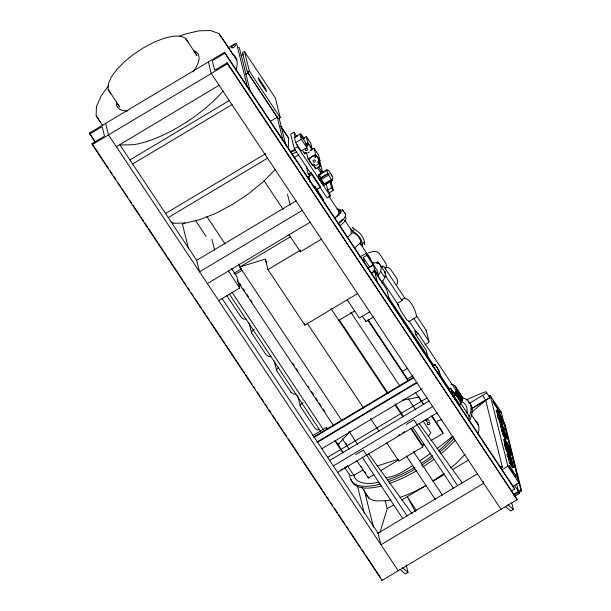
<?xml version="1.0" encoding="UTF-8"?>
<svg xmlns="http://www.w3.org/2000/svg" width="611" height="611" viewBox="0 0 611 611"><rect width="100%" height="100%" fill="white"/><g stroke="black" fill="none" stroke-linecap="round" stroke-linejoin="round"><path stroke-width="0.92" d="M288.316 147.007L288.621 138.162L280.747 126.233M335.508 218.677L334.683 218.066L337.677 215.339L339.212 211.88L328.749 196.139M342.244 209.458L345.62 214.201C345.574 218.287 341.702 220.999 338.884 223.405M505.541 446.328L505.572 446.733M307.509 145.617L307.394 146.205L307.845 142.684L306.317 136.566L302.544 138.819M315.284 157.302L315.161 157.89L315.612 154.377L314.085 148.252L310.312 150.505M468.637 420.124L469.133 417.886L468.767 415.388L460.32 402.68M459.258 406.216L462.733 399.113A17.597 6.454 -33.6 0 0 462.351 397.257L454.775 385.633L452.491 384.388L450.887 384.227M306.531 152.765L308.059 158.891L312.526 165.604L312.969 164C313.634 165.489 312.977 163.702 314.405 164.665L313.39 164.596M379.874 532.899L387.183 508.688L385.197 500.722M455.294 392.491L454.11 394.966M455.775 392.201L460.121 398.739L459.388 399.754L460.48 397.585L456.142 391.055L456.463 389.673A17.597 6.454 -33.6 0 0 456.073 387.817L455.859 387.542M305.622 152.91L306.63 152.979C305.095 152.154 305.981 153.667 305.195 152.315L304.759 153.919L302.521 150.558M385.579 269.275L386.496 266.091L386.106 263.769L379.484 253.695C376.834 250.006 371.564 251.679 368.112 252.969M396.86 284.642L397.769 281.564L397.112 278.967L390.383 268.962L388.543 267.694L385.747 267.343M436.567 423.14L437.766 420.819L442.051 419.467M455.707 392.071L454.92 393.392L461.198 402.832L455.058 393.178M452.988 396.776L453.752 395.554L460.022 404.994M459.403 399.709L460.679 396.921L460.289 397.158L462.222 400.068M425.966 330.925L426.165 330.245L416.221 315.284M386.839 442.998L398.93 461.183L422.896 446.855L422.422 444.945L423.476 443.403M428.212 436.491L430.847 432.649L423.056 420.926M454.92 393.392L456.44 391.284M108.712 85.509L101.212 95.759L96.446 106.482L96.103 115.639L102.793 125.751M339.265 443.296L338.609 444.564L338.769 445.732M372.023 273.094L374.65 269.718L373.428 264.823L367.57 268.328M382.486 283.916L382.051 282.19C384.235 279.242 386.205 275.401 384.915 271.696L383.212 269.863M376.773 262.913L377.819 261.684L381.317 266.946M338.036 444.632L349.973 431.61M274.935 169.759L262.997 181.948L248.463 193.824L232.478 204.456L216.027 213.216L200.034 219.593L185.897 222.992L174.143 223.252M339.128 222.48L342.328 219.502L343.336 219.357M453.232 436.628L443.922 446.122A66.271 24.295 -33.6 0 1 438.385 450.926M453.988 438.522L446.236 446.442A70.838 25.968 -33.6 0 1 439.905 451.911M455.187 440.325L447.435 448.245A70.838 25.968 -33.6 0 1 441.104 453.713M465.04 454.385L455.73 463.886L450.674 468.018M331.383 176.182C332.323 173.661 333.56 179.68 332.155 180.627L323.754 185.652L319.4 179.099L318.339 174.861L326.74 169.835L328.542 170.347M338.479 210.321L339.708 209.206M347.43 237.297L352.776 232.615C356.793 233.876 360.383 238.237 360.979 242.391L355.22 247.463M359.894 243.705L362.606 246.034A1.955 0.565 49.5 0 0 362.819 246.073L361.849 244.24L362.308 243.827C361.697 238.405 357.045 233.654 352.387 231.118L350.691 229.262A1.955 0.565 49.5 0 0 350.515 229.278L351.562 231.08L351.104 231.5L351.333 233.532M361.849 244.24L364.408 242.04C363.789 236.617 359.146 231.867 354.487 229.331L352.784 227.475A1.955 0.565 49.5 0 0 352.608 227.491L352.86 228.186M352.387 231.118L354.487 229.331M471.501 412.402L485.714 400.388L502.334 467.025L500.692 468.011M452.14 436.644L441.921 444.869M444.174 473.326L432.878 481.063M437.056 448.596L441.234 445.411M340.892 209.642L338.769 211.207L339.212 211.88L341.48 210.52M430.709 453.27L419.963 460.786M278.555 367.646L277.165 368.807L276.63 370.61L291.218 392.56L294.105 394.294L296.022 393.912M228.025 47.902L234.441 44.061A2.352 0.863 -33.6 0 1 236.663 43.748L247.577 87.518M94.926 142.012L89.405 133.076L224.596 52.248L514.34 488.09L514.584 489.083L511.354 491.015M89.649 134.076L100.952 127.317A1.413 0.519 -33.6 0 1 102.289 127.126L104.405 135.611A1.413 0.519 -33.6 0 1 103.335 136.856L92.032 143.616L92.276 144.608L382.02 580.45L517.212 499.622L227.223 62.788L215.92 69.547A1.413 0.519 -33.6 0 1 214.583 69.738L212.468 61.253A1.413 0.519 -33.6 0 1 213.545 60L224.848 53.249L224.596 52.248M244.438 51.446L242.498 52.607L247.417 72.342L278.295 118.801L280.243 117.633L275.324 97.897L244.438 51.446L249.364 71.181L280.243 117.633M241.001 55.639L243.354 54.226M92.276 144.608L227.475 63.781L227.223 62.788M116.334 146.693L219.082 85.265M247.417 72.342L249.364 71.181M245.668 74.305L248.013 72.908L277.57 117.702M129.937 159.945L229.423 100.464M132.633 164L232.119 104.527M270.406 121.375L277.44 117.175M297.068 136.94L293.914 132.197L290.668 134.137L294.281 148.641L310.946 173.7M165.55 213.514L265.846 153.552M299.97 134.03L294.365 137.383L295.663 142.6L301.231 150.97L306.837 147.618L305.538 142.409L299.97 134.03L301.276 139.247L306.837 147.618M168.246 217.569L267.733 158.096M295.663 142.6L301.276 139.247M294.281 148.641L297.526 146.701L297.007 144.616M305.897 143.852L307.845 142.684L312.313 149.405L309.96 150.81M184.866 222.885L182.468 224.313L188.623 249.013M293.998 157.638L298.794 154.766M306.325 152.979L304.759 153.919L304.324 152.17M309.357 152.055L307.723 152.971M308.059 158.891L315.612 154.377L320.08 161.09L317.728 162.495M312.526 165.604L314.092 164.665M318.514 160.724L319.538 162.251L320.462 165.971L315.643 168.85L314.115 166.559L318.934 163.679L318.377 161.449M317.903 191.503L317.323 189.181L320.317 187.394L319.904 185.736L311.335 172.852L308.341 174.639L306.409 166.879M311.335 172.852L311.747 174.502L308.754 176.296L310.228 182.193M321.829 172.844L320.821 171.332L320.179 171.714L320.775 174.097M326.87 170.362L319.675 174.67L320.638 178.259M320.47 177.854L327.664 173.547L327.832 173.959M319.4 179.099L327.802 174.082L329.405 173.799M313.496 187.012L314.696 186.302L323.257 199.186L323.631 200.683L315.062 187.798L314.696 186.302M323.341 184.194A1.413 0.519 -33.6 0 0 324.227 183.835L331.429 179.535M302.277 210.421L199.537 271.842L196.658 260.309L296.144 200.836M325.625 183.926L328.336 182.315M328.825 182.009L330.421 181.055M319.721 186.897L327.099 198.002L330.345 196.062L329.497 192.679L327.71 189.99L331.49 187.73L329.909 181.375L331.697 184.064M329.497 192.679L333.278 190.418L330.856 180.719M207.366 283.626L310.113 222.198M341.786 420.475L239.779 267.045L290.378 236.793M233.967 273.224L241.559 268.68M235.136 274.438L241.979 270.345M357.565 293.631L304.889 325.128L267.962 269.588L300.375 250.212M218.685 300.65L239.711 288.071L236.839 276.539L231.653 268.748M289.079 234.777L300.398 251.793L321.424 239.222M359.818 257.094L366.34 253.191L373.764 264.357M364.721 263.501L363.201 257.422L366.852 255.245L366.34 253.191M254.26 329.413L252.068 331.055L251.533 332.865L266.121 354.808L269.008 356.541L270.925 356.167M374.65 269.718L378.415 275.37L380.6 271.353L381.31 268.122L380.6 265.289L379.087 263.662L376.307 262.745L372.733 262.806L373.245 264.853L369.594 267.038L363.201 257.422M371.465 273.193L374.612 271.315L386.74 289.553L389.367 300.108M384.586 272.025A1.413 1.306 -14 0 1 385.449 272.582L384.724 271.49L386.007 276.638L384.754 277.386L380.638 271.185M338.83 320.385L354.785 310.846M369.899 311.747L359.337 318.064L347.216 299.825M401.885 299.886C407.881 292.402 417.672 313.596 416.259 317.216L408.965 321.577L406.85 319.874L401.045 311.136L397.295 303.377L401.939 300.604L402.229 299.818M362.231 316.078L365.89 321.577L373.856 316.819M388.397 297.129L427.692 356.228L426.218 350.317L415.938 334.859L418.222 333.499L456.829 391.575L453.393 393.629M302.995 402.718L300.795 404.36L300.268 406.17L314.856 428.112L317.743 429.846L319.652 429.472M424.844 344.825L428.288 342.771A1.413 1.306 -14 0 0 428.762 340.953L413.555 318.087M402.359 371.381L407.972 368.021M312.679 435.658L326.557 427.364L327.611 428.953M412.99 375.689L407.277 379.103L407.69 380.768M313.909 436.834L413.403 377.346M432.611 365.867L434.925 364.477L439.24 370.969L440.905 377.621M313.802 437.552L413.769 377.789M432.611 366.524L435.07 365.057L434.925 364.477M316.819 442.074L416.778 382.31M317.613 442.257L417.099 382.776M321.928 448.749L422.232 388.787M327.641 457.334L427.12 397.86M329.635 460.495L429.136 401.007M448.344 389.528L450.658 388.145L454.974 394.637L455.119 395.21L452.705 396.654M333.346 465.918L432.832 406.445M355.625 454.683L363.301 450.093L407.025 515.867M406.208 424.439L413.891 419.849L457.616 485.623M340.915 469.806L342.55 468.828M345.009 467.362L346.643 466.384M398.151 435.59L399.77 434.62M402.206 433.161L404.642 431.702M460.121 398.739L459.64 399.021L461.572 401.931M337.662 472.41L437.209 412.899M468.774 403.718L486.761 392.972L486.509 391.964L485.111 391.903L475.709 395.729A197.827 72.526 -33.6 0 0 465.979 400.014M354.136 475.259L362.995 469.958M471.715 408.331L489.785 397.524L489.396 395.943M470.989 409.187L490.725 397.387M356.893 460.77L368.357 478.016L374.039 474.625M380.531 470.737L398.38 460.068M422.728 445.511L424.347 444.541M430.839 440.661L443.013 433.382L442.601 431.717L432.03 415.824M497.95 415.602L496.231 410.5L497.247 409.897L500.883 415.625L501.333 416.946L500.356 415.946L502.693 420.605L499.317 414.533L498.927 413.945L499.324 415.533L498.255 413.914L497.247 409.897M497.232 414.525L498.255 413.914M501.539 426.997L500.485 425.409L499.485 421.384L500.501 420.773C502.242 423.553 502.647 426.913 504.671 429.564L503.655 430.175L502.601 428.586M500.485 425.409L501.509 424.798L500.501 420.773M502.738 431.786L501.684 430.197L500.676 426.173L501.7 425.562C503.433 428.342 503.846 431.702 505.862 434.352L502.7 429.586L501.7 425.562M501.684 430.197L502.7 429.586M503.38 432.97C513.645 450.315 498.461 423.163 506.236 435.864L502.899 430.702L505.87 436.789L503.38 432.97L502.364 433.581L502.563 434.375L505.961 439.21L505.809 438.438M502.563 434.375L503.579 433.764M387.183 508.688L393.599 504.854M401.626 500.058L425.898 485.546A66.271 24.295 -33.6 0 1 400.06 497.385M433.191 481.185L444.548 474.396M452.621 469.569L468.668 459.976M509.039 450.246L510.055 449.635L507.718 444.991L508.688 445.977L508.589 445.427L504.61 438.927L503.594 439.538L505.312 444.632M504.594 443.563L505.61 442.952L504.61 438.927M506.214 443.953L507.229 443.342L505.832 441.15L507.573 444.281L507.229 443.342M506.511 447.771L508.917 453.011L507.901 453.622L505.496 448.382L506.511 447.771L509.33 453.194L510.017 453.041L511.155 454.76L510.139 455.371M483.24 481.521L483.683 483.293L380.943 544.722L378.064 533.182L477.611 473.67M512.774 463.589L509.536 458.311L508.512 458.914L509.521 462.939L512.721 467.759L513.744 467.148L513.584 466.506L511.445 463.298L511.186 462.237L513.049 465.047L510.765 460.572L512.774 463.589L511.758 464.2M511.552 462.871L512.576 462.26L509.421 457.471A4.728 0.573 59.1 0 1 508.26 455.172C506.847 450.918 511.819 458.013 511.819 459.235L510.796 459.846L510.154 458.762M509.521 462.939L510.536 462.328L509.536 458.311M502.28 469.592L507.894 466.231L490.32 395.752L488.922 395.699M513.309 486.18L518.922 482.82L501.348 412.341L490.243 395.623M513.553 494.23L520.87 489.862L504.083 422.514L504.808 423.606L521.595 490.954L519.19 492.39L519.457 493.451L514.546 496.384M513.82 495.292L518.731 492.351L516.623 483.92M406.155 565.022L408.003 572.431L405.406 573.989L399.922 569.307M511.735 502.968L513.355 509.452L510.75 511.01L505.266 506.32M377.277 263.616L378.789 263.142L378.133 262.455M339.174 212.834L341.427 211.78M289.988 151.856L295.075 149.504M290.958 152.177L295.273 150.184M292.173 154.003L296.488 152.002M179.397 36.316L184.69 34.208L198.827 30.81L210.581 30.55L218.898 33.567L236.77 60.084M246.111 318.843L244.201 319.217L241.314 317.483L226.719 295.541M338.647 214.01L340.739 213.338M239.779 267.045L265.334 259.033L267.962 269.588M377.308 465.91L398.448 459.273M336.982 209.306L338.479 208.947M402.42 400.251L419.207 397.043M337.677 215.339L339.456 215.087M385.938 477.489L390.383 476.97L396.295 475.045L402.382 471.959A142.462 52.225 -33.6 0 0 412.685 465.574M417.71 397.333L419.367 397.631M500.6 412.104L501.272 412.211M360.016 242.674L360.635 242.704M306.21 144.196L308.433 144.631L310.075 146.044A4.43 4.086 -14 0 1 310.716 148.061M352.333 475.801L350.515 475.45M511.155 454.76L509.986 454.607L510.345 456.058L508.917 453.011M336.325 216.722L337.669 216.905M340.556 221.304L341.32 221.411M489.067 396.264L489.533 396.516M499.592 466.399L502.334 467.025M171.164 222.19L173.837 223.168M311.938 163.664L310.296 162.243A4.43 4.086 -14 0 1 310.884 157.256C312.763 155.339 316.307 155.446 317.85 157.73A4.43 4.086 -14 0 1 317.934 161.831M497.66 415.931L497.224 415.961L497.675 417.428A5.064 0.611 59.1 0 0 498.851 419.749L499.882 421.483M504.823 444.671L504.388 444.693L504.846 446.16A5.064 0.611 59.1 0 0 506.015 448.489M322.616 172.661L318.537 166.803M339.326 225.047L340.128 225.642L344.046 222.076L346.002 218.799L345.475 216.676M364.4 244.049L364.698 244.247A1.955 0.565 49.5 0 0 364.912 244.285L363.942 242.452M415.938 334.859L414.991 331.055L418.222 333.499M456.142 391.055L456.829 391.575M507.283 454.363L506.84 454.133L507.237 455.783A4.728 0.573 59.1 0 0 508.405 458.082L508.902 458.937M507.871 504.77L513.355 509.452M402.519 567.749L408.003 572.431M509.444 453.477L508.688 452.621M297.924 135.978L297.511 135.833M188.135 42.266C185.965 35.743 177.877 35.682 172.34 36.347L163.511 38.47L153.605 42.411L143.249 47.925L133.297 54.547L124.316 61.879L116.762 69.578L111.408 76.887L108.384 83.692L108.116 89.336L119.588 106.917L117.098 103.19M502.502 431.931L501.883 431.313L502.8 433.581M501.524 423.881L502.525 424.912L502.639 424.324M462.351 397.257L454.775 385.633M419.062 423.408L462.191 482.835M368.471 453.652L412.165 513.851M500.661 418.359C497.835 414.579 501.112 421.934 502.509 422.537C502.716 420.696 497.583 412.486 498.698 416.817A5.064 0.611 59.1 0 0 499.867 419.138L503.685 424.294L501.096 418.611M504.411 436.88L503.548 435.597M507.825 447.092C505.007 443.319 508.276 450.674 509.673 451.269C509.887 449.436 504.747 441.226 505.862 445.556A5.064 0.611 59.1 0 0 507.031 447.878L510.849 453.026L508.26 447.351M342.756 209.894L343.42 210.887M344.963 213.208L345.62 214.201M288.476 137.857L280.9 126.5M194.42 51.744L196.91 55.471L185.637 38.539M108.315 89.985L110.812 93.704M96.248 115.945L100.212 121.879M290.515 391.506L291.218 392.56M486.761 392.972L489.785 397.524M496.231 410.5L497.171 411.921M498.301 415.136L497.912 414.548L498.301 416.137M482.598 395.462L485.623 400.014M499.485 421.384L500.195 422.461M501.509 424.798L504.671 429.564M500.676 426.173L501.394 427.249M306.317 136.566L310.785 143.28L312.313 149.405M314.085 148.252L318.552 154.965L320.08 161.09M304.362 138.766L300.803 133.694L301.651 137.483M332.155 180.627L327.802 174.082L326.74 169.835M505.61 442.952L506.687 444.564L506.29 442.975L510.055 449.635M318.934 163.679L320.462 165.971M505.496 448.382L506.718 450.223M331.49 187.73L333.278 190.418M405.223 298.748L383.761 266.457L382.303 265.823L382.853 269.527M317.552 167.765L321.187 173.226M510.536 462.328L513.744 467.148M318.339 174.861L319.309 176.312M324.227 183.835L320.775 178.549M386.007 276.638L401.939 300.604M510.429 463.909L512.133 466.476M321.409 181.284L322.86 183.46M319.996 179.665L322.898 184.026M297.526 146.701L330.345 196.062M344.902 220.441L351.73 230.706M360.123 243.338L370.098 258.338M507.894 466.231L518.922 482.82M373.428 264.823L377.193 270.474L378.484 275.66M366.852 255.245L373.245 264.853M219.41 34.002L232.806 54.15A74.603 27.35 -33.6 0 1 235.968 70.105M456.333 390.391L462.611 399.831M460.213 397.379L462.145 400.289M311.747 174.502L320.317 187.394M382.387 280.961L398.876 305.767M416.626 332.46L408.912 320.859L408.965 321.577M471.532 414.877L478.604 425.516M520.87 489.862L521.595 490.954M414.991 331.055L416.022 332.605M455.562 392.331L459.907 398.868M374.169 270.329L382.051 282.19M435.07 365.057C437.95 366.608 442.86 382.494 436.445 370.556L436.582 371.129M455.119 395.21C448.375 382.998 454.141 399.907 456.631 401.282M514.378 485.149L519.19 492.39M518.731 492.351L519.457 493.451M426.524 354.54L433.871 365.592M439.645 374.276L449.612 389.268M224.848 53.249L514.584 489.083M227.475 63.781L517.212 499.622M500.989 509.322L211.246 73.488L208.374 61.948M368.097 319.652L407.728 379.263M367.753 320.172L407.751 380.34M418.978 397.226L423.675 404.299M431.519 416.091L443.013 433.382M415.64 392.72L423.423 404.429M264.135 180.833L283.137 209.42M350.767 312.183L399.907 386.114M408.515 399.052L415.786 409.989M412.906 427.425L453.309 488.197M339.403 320.057L388.268 393.568M395.103 403.84L403.504 416.488M411.386 428.342L422.422 444.945M330.918 308.494L387.168 393.102M395.05 404.963L402.932 416.817M410.813 428.67L422.896 446.855M413.418 451.544L442.425 495.177M406.254 455.829L435.483 499.798M265.808 260.943L266.862 262.531M306.936 322.807L363.705 408.209M370.541 418.489L378.95 431.137M416.343 510.391L407.239 496.697L415.251 511.483M206.717 216.271L225.199 244.064M238.397 263.921L240.505 267.091M349.164 431.587L357.603 444.281M402.718 518.441L362.178 457.097M239.481 283.122L241.062 285.497M243.17 288.667L244.751 291.042M246.852 294.212L248.433 296.587M250.541 299.757L252.122 302.132M292.677 363.133L294.25 365.508M296.358 368.677L297.939 371.053M307.944 386.106L308.998 387.695M311.633 391.651L313.741 394.821M315.849 397.99L317.422 400.365M319.53 403.535L321.111 405.91M323.219 409.08L324.8 411.455M345.864 443.143L347.445 445.518M361.139 466.117L362.193 467.705M364.805 471.631L365.852 473.204M237.305 280.892L333.705 425.89M342.297 438.82L349.072 449.016M195.551 220.54L206.106 236.419M228.399 271.055L239.711 288.071M335.156 440.302L343.466 452.804M334.92 440.982L342.702 452.69M361.62 486.906L369.197 498.309M231.92 292.073L323.555 429.915M347.254 465.559L352.524 473.479A3.765 0.451 59.1 0 0 354.113 474.991M229.415 294.166L320.722 431.511M344.749 467.652L349.164 474.289M119.641 144.456L196.658 260.309M222.137 298.634L378.064 533.182M398.242 570.75L108.506 134.909L105.627 123.376M89.405 133.076L95.186 141.775M92.032 143.616L105.222 163.465M106.276 165.046L108.391 168.224M109.972 170.606L112.088 173.784M113.669 176.167L115.777 179.336M117.892 182.513L120.527 186.485M121.581 188.073L124.224 192.045M125.278 193.626L127.92 197.597M129.501 199.98L131.609 203.157M133.198 205.54L140.056 215.859M141.11 217.447L143.753 221.411M144.807 223L147.442 226.971M148.504 228.56L163.274 250.785M164.336 252.374L166.971 256.345M168.025 257.934L182.277 279.364M183.331 280.953L185.973 284.925M187.554 287.307L189.662 290.485M191.251 292.86L193.359 296.037M194.94 298.42L198.109 303.186M199.163 304.774L201.806 308.738M202.86 310.327L205.495 314.298M206.556 315.887L209.191 319.859M210.772 322.234L221.335 338.112M222.389 339.701L225.024 343.672M226.078 345.261L244.553 373.046M245.607 374.635L251.938 384.159M253.527 386.542L255.108 388.924M257.216 392.102L259.858 396.065M260.912 397.654L263.555 401.626M265.136 404.008L267.244 407.186M268.832 409.561L270.94 412.738M272.521 415.121L275.691 419.887M276.745 421.475L279.387 425.439M280.441 427.028L283.076 430.999M284.138 432.588L286.773 436.552M288.354 438.935L298.909 454.813M299.97 456.402L302.605 460.373M303.659 461.962L322.134 489.747M323.188 491.336L325.296 494.505M326.885 496.888L328.993 500.065M330.574 502.448L332.69 505.625M334.797 508.795L337.44 512.766M338.494 514.355L341.137 518.327M342.191 519.915L344.825 523.879M346.414 526.262L348.522 529.439M350.103 531.822L356.969 542.14M358.023 543.729L360.658 547.7M361.712 549.289L364.355 553.253M365.409 554.841L380.187 577.074M499.638 418.97L501.089 421.514M506.809 447.703L507.153 448.245M318.995 160.785L320.431 163.488L322.684 172.63M499.958 421.178L499.072 419.62M511.819 459.235L508.971 455.34L512.576 462.26M502.746 434.261L503.143 434.94M509.33 459.182L508.436 457.54M507.474 448.772L507.764 449.284M504.167 435.926L504.571 436.644M327.97 174.242L328.527 175.174L321.333 179.474A1.413 0.519 -33.6 0 1 320.439 179.825M506.091 444.884L506.656 445.992M506.244 448.359L505.816 447.443M508.031 449.78L508.444 450.681M507.061 450.994L508.108 453.309M498.843 419.138L498.507 418.321M501.272 421.941L501.417 422.331M508.069 456.677L507.924 456.073M503.495 429.525L503.655 430.175M512.56 467.117L512.721 467.759M450.658 388.145L452.316 394.79M426.165 330.245L428.907 341.259M417.069 424.278L417.214 424.851M374.612 271.315L377.247 281.87M365.477 319.92L365.89 321.577M326.129 183.636L327.71 189.99M320.821 171.332L321.417 173.707M323.334 183.957L323.754 185.652M315.276 167.368L315.643 168.85M313.565 164.328L314.115 166.559M293.914 132.197L295.258 137.605M279.067 117.793L285.887 145.143M367.944 476.351L368.357 478.016M277.272 117.358L283.176 141.042M364.24 490.03L373.474 527.049M287.514 194.275L290.233 205.174M299.955 250.021L300.398 251.793M381.768 579.449L382.02 580.45M357.366 485.562L364.232 513.095M247.57 71.128L248.142 73.435M250.266 91.528L239.367 47.803A2.352 0.863 -33.6 0 0 238.618 47.536M304.454 323.402L304.889 325.128M326.557 427.364L326.969 429.021M297.626 395.561L300.268 406.17M274.209 360.887L276.63 370.61M249.112 323.143L251.533 332.865M211.918 239.283L214.66 250.258M194 50.797A48.261 17.696 -33.6 0 1 193.099 71.922M127.852 110.927A48.261 17.696 -33.6 0 1 116.457 101.495M309.548 173.921A1.413 0.519 -33.6 0 1 308.211 174.112M317.453 189.716A1.413 0.519 -33.6 0 1 318.522 188.463M308.883 176.823A1.413 0.519 -33.6 0 1 309.96 175.578M327.786 170.759A1.413 0.519 -33.6 0 1 328.802 170.736L331.704 175.105A1.413 0.519 -33.6 0 0 330.986 175.006M223.076 90.97A74.603 27.35 -33.6 0 1 133.183 144.715L121.635 144.967A74.603 27.35 -33.6 0 1 119.535 144.586M368.754 257.346A8.371 3.07 -33.6 0 1 370.06 259.301M427.31 422.071A1.283 1.184 -14 0 1 426.761 420.559A1.283 1.184 -14 0 1 428.342 419.864A1.283 1.184 -14 0 1 429.174 421.246M426.845 418.734A1.283 1.184 -14 0 1 424.729 420.001M304.232 138.483A3.284 0.397 59.1 0 1 304.668 138.453M319.179 161.877A8.768 1.054 59.1 0 1 319.996 165.161M319.003 161.663A8.333 1.001 59.1 0 1 319.782 164.787M475.083 420.246A66.271 24.295 -33.6 0 1 478.283 433.092M390.872 499.928A66.271 24.295 -33.6 0 1 386.587 500.692L376.33 500.921A66.271 24.295 -33.6 0 1 365.676 493.039M461.817 401.572A66.271 24.295 -33.6 0 1 466.919 413.25M432.443 455.615A66.271 24.295 -33.6 0 1 421.147 463.466M414.884 467.293A66.271 24.295 -33.6 0 1 387.458 479.887M379.064 482.163A66.271 24.295 -33.6 0 1 353.868 475.274M462.229 397.601A70.838 25.968 -33.6 0 1 469.317 416.671M432.344 457.792A70.838 25.968 -33.6 0 1 421.643 465.131M415.289 469.011A70.838 25.968 -33.6 0 1 388.313 481.705M380.21 484.179A70.838 25.968 -33.6 0 1 349.614 474.281M468.118 401.595A70.838 25.968 -33.6 0 1 469.439 420.971M433.535 459.594A70.838 25.968 -33.6 0 1 422.843 466.934M416.488 470.814A70.838 25.968 -33.6 0 1 389.513 483.507M381.409 485.982A70.838 25.968 -33.6 0 1 351.172 479.398M313.771 162.083A1.184 1.092 -14 0 1 313.313 160.349A1.184 1.092 -14 0 1 315.238 160.479A1.184 1.092 -14 0 1 314.375 162.129M500.21 415.09L498.469 412.112L500.21 415.09M499.584 410.928L492.917 400.892L493.383 402.741L500.05 412.776L499.584 410.928M265.732 88.794L258.277 77.582L258.949 80.285L266.404 91.497L265.732 88.794M515.722 475.266L509.055 465.231L509.513 467.079L516.18 477.115L515.722 475.266M427.944 424.614A1.283 1.184 -14 0 0 429.846 423.476A1.283 1.184 -14 0 0 427.899 422.552A1.283 1.184 -14 0 0 427.944 424.614M232.799 47.666A2.475 0.909 -33.6 0 0 235.472 44.954A2.475 0.909 -33.6 0 0 231.943 46.344A2.475 0.909 -33.6 0 0 232.799 47.666M305.996 150.398A1.184 1.092 -14 0 0 307.6 149.153A1.184 1.092 -14 0 0 305.691 148.526A1.184 1.092 -14 0 0 305.996 150.398"/></g></svg>
